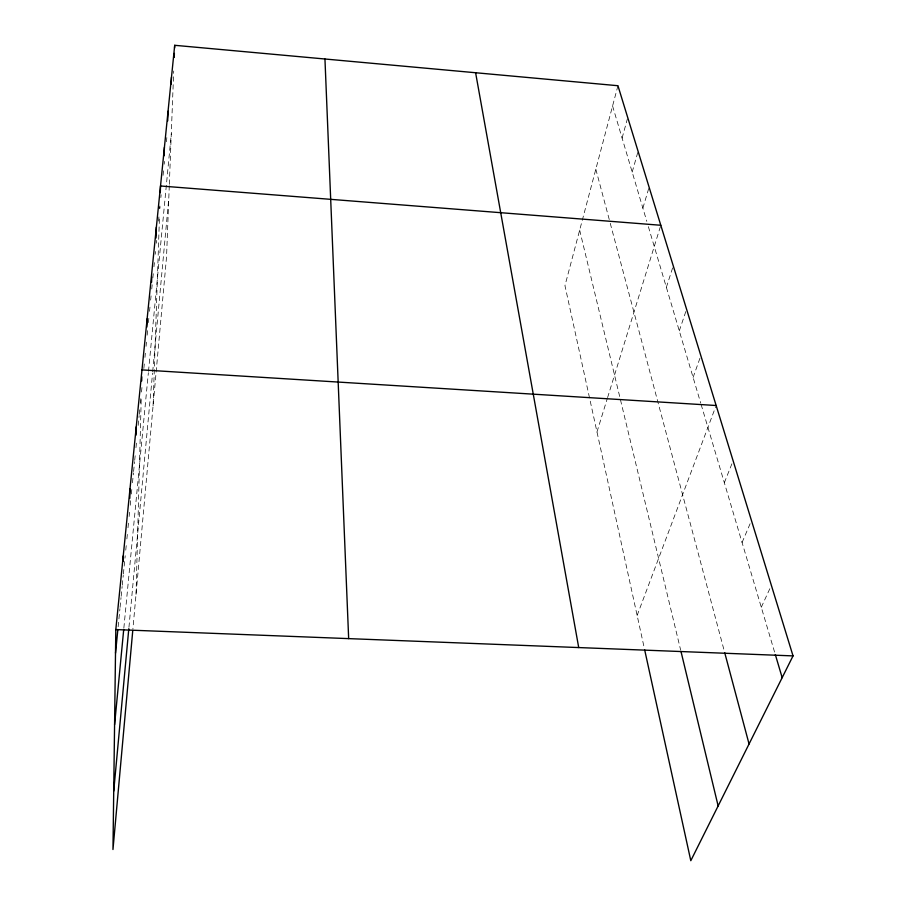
<?xml version="1.0" encoding="UTF-8"?>
<svg xmlns="http://www.w3.org/2000/svg" width="906" height="906" viewBox="0 0 906 906"><rect width="100%" height="100%" fill="white"/><g stroke="black" fill="none" stroke-linecap="round" stroke-linejoin="round"><path stroke-width="0.68" stroke-dasharray="4.53 3.4" d="M136.036 594.37L141.257 397.575M153.08 405.797L159.467 217.055M159.841 205.979L159.75 208.64L160.034 205.877M169.286 185.696L166.545 256.862L132.888 629.126M169.343 184.303L173.703 71.03M128.946 627.292L152.57 373.057M152.695 371.687L168.799 198.312M123.862 627.994L148.358 372.728M148.493 371.358L171.279 133.85M118.131 626.771L119.932 608.73M120.068 607.348L121.03 597.632M121.178 596.25L122.14 586.533M122.276 585.14L123.25 575.389M123.386 573.985L125.198 555.752M125.764 550.146L126.319 544.54M126.874 538.923L127.44 533.317M127.995 527.711L128.55 522.094M129.116 516.488L129.535 512.275M130.226 505.254L130.792 499.625M131.347 494.008L131.914 488.379M132.469 482.762L133.442 472.921M133.59 471.516L134.564 461.675M134.711 460.271L135.402 453.238M135.968 447.643L136.523 442.083M138.176 425.401L139.15 415.661M139.286 414.269L139.841 408.708M140.396 403.147L140.951 397.575M141.506 392.026L142.049 386.477M143.839 368.482L144.394 362.932M144.949 357.394L145.356 353.238M146.047 346.319L146.466 342.162M147.157 335.152L147.723 329.546M148.414 322.547L148.833 318.346M149.535 311.336L149.954 307.134M150.645 300.124L151.064 295.922M151.755 288.969L152.174 284.812M152.865 277.87L153.273 273.714M153.963 266.772L154.382 262.615M155.209 254.292L155.481 251.517M156.308 243.216L156.591 240.441M158.516 221.087L158.924 216.942M160.86 197.553L161.132 194.779M163.069 175.356L163.624 169.807M164.179 164.201L164.45 161.404M166.41 141.778L166.829 137.576M617.949 85.719L564.959 285.65L644.37 648.503M622.094 138.086L627.382 118.845M632.184 172.083L637.722 152.616M642.875 208.142L649.104 187.157M596.975 431.947L607.179 398.9M607.586 397.587L660.802 225.266M666.363 287.304L673.271 265.888M679.285 330.86L686.159 310.531M693.101 377.44L700.848 355.696M637.133 615.457L715.661 406.794M724.336 482.728L732.603 462.071M742.071 542.501L751.47 520.542M761.289 607.258L771.368 585.355M612.581 106.002L646.805 221.37M648.368 226.647L700.712 403.079M701.108 404.438L774.936 653.294M595.82 169.196L609.897 221.959M610.248 223.295L724.381 651.414M579.67 230.147L680.678 650.18"/><path stroke-width="1.36" d="M644.676 649.885L690.802 860.7L793.033 655.899L617.949 85.719L174.699 45.3L115.809 629.568L112.967 849.511L132.763 630.519M123.148 561.482L123.239 555.899M129.818 498.334L130.022 488.572M136.047 435.129L136.251 426.783M141.698 380.95L141.8 376.805M146.897 327.043L147.134 318.81M151.585 282.264L151.744 276.817M156.013 237.995L156.364 227.202M160.294 192.65L160.521 185.979L660.802 225.266M164.111 155.809L164.405 147.406M167.701 120.928L168.052 111.245M171.223 84.099L171.472 77.282M174.235 57.418L174.382 53.375M174.598 47.995L174.699 45.3M113.726 791.108L128.811 628.685M114.586 724.675L123.726 629.398M115.515 653.135L117.859 629.545M115.809 629.568L793.033 655.899M141.982 369.886L716.148 405.514M775.343 654.642L782.172 677.654M724.732 652.75L749.058 743.996M681.006 651.527L718.141 805.944M475.605 72.74L578.719 647.563M324.948 59.003L348.663 638.617"/></g></svg>
